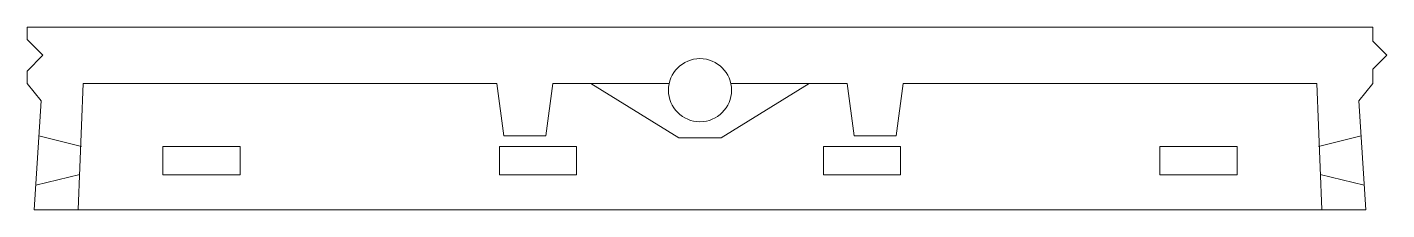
# Model space of a CAD drawing. Header units: inches. Extents: x 0 to 97, y 0 to 13.
import ezdxf

# ---------------------------------------------------------------- set-up
doc = ezdxf.new("R2010")
doc.units = ezdxf.units.IN
doc.header["$MEASUREMENT"] = 0
doc.layers.add('SEPTICAD', color=7, linetype='Continuous')

msp = doc.modelspace()

# ---------------------------------------------------------------- linework, layer by layer
at = {"layer": 'SEPTICAD', "linetype": 'Continuous', "lineweight": 15}
for p, q in [((0, 13.009), (96, 13.009)), ((0, 12.134), (0, 13.009)), ((0, 12.134), (0, 13.009)), ((7, 13.009), (19, 13.009)), ((77, 13.009), (89, 13.009)), ((80.875, 13.009), (85.125, 13.009)), ((96, 12.009), (96, 13.009)), ((1.125, 11.009), (0, 12.134)), ((97, 11.009), (96, 12.009)), ((0, 9.884), (1.125, 11.009)), ((96, 10.009), (97, 11.009)), ((0, 9.009), (0, 9.884)), ((0, 9.009), (0, 9.884)), ((96, 9.009), (96, 10.009)), ((1, 7.759), (0, 9.009)), ((3.625, 0.009), (4, 9.009)), ((4, 9.009), (33.5, 9.009)), ((33.5, 9.009), (34, 5.259)), ((37.5, 9.009), (37, 5.259)), ((37.5, 9.009), (40.203, 9.009)), ((40.203, 9.009), (46.5, 5.134)), ((40.203, 9.009), (45.78, 9.009)), ((55.797, 9.009), (49.5, 5.134)), ((50.22, 9.009), (55.797, 9.009)), ((58.5, 9.009), (55.797, 9.009)), ((58.5, 9.009), (59, 5.259)), ((62.5, 9.009), (62, 5.259)), ((92, 9.009), (62.5, 9.009)), ((92.375, 0.009), (92, 9.009)), ((95, 7.759), (96, 9.009)), ((0.499, 0), (1, 7.759)), ((95.501, 0), (95, 7.759)), ((0.839, 5.259), (3.875, 4.509)), ((37, 5.259), (34, 5.259)), ((46.5, 5.134), (49.5, 5.134)), ((62, 5.259), (59, 5.259)), ((95.161, 5.259), (92.125, 4.509)), ((9.687, 2.5), (9.687, 4.5)), ((9.687, 4.5), (15.187, 4.5)), ((15.187, 2.5), (15.187, 4.5)), ((33.687, 4.5), (39.187, 4.5)), ((33.687, 2.5), (33.687, 4.5)), ((39.187, 2.5), (39.187, 4.5)), ((56.813, 2.5), (56.813, 4.5)), ((62.313, 4.5), (56.813, 4.5)), ((62.313, 2.5), (62.313, 4.5)), ((86.313, 4.5), (80.813, 4.5)), ((80.813, 2.5), (80.813, 4.5)), ((86.313, 2.5), (86.313, 4.5)), ((0.613, 1.759), (3.764, 2.509)), ((9.687, 2.5), (15.187, 2.5)), ((33.687, 2.5), (39.187, 2.5)), ((62.313, 2.5), (56.813, 2.5)), ((86.313, 2.5), (80.813, 2.5)), ((95.387, 1.759), (92.236, 2.509)), ((0.499, 0), (95.501, 0))]:
    msp.add_line(p, q, dxfattribs=at)
msp.add_circle((48, 8.519), 2.25, dxfattribs=at)

doc.saveas('drawing.dxf')
